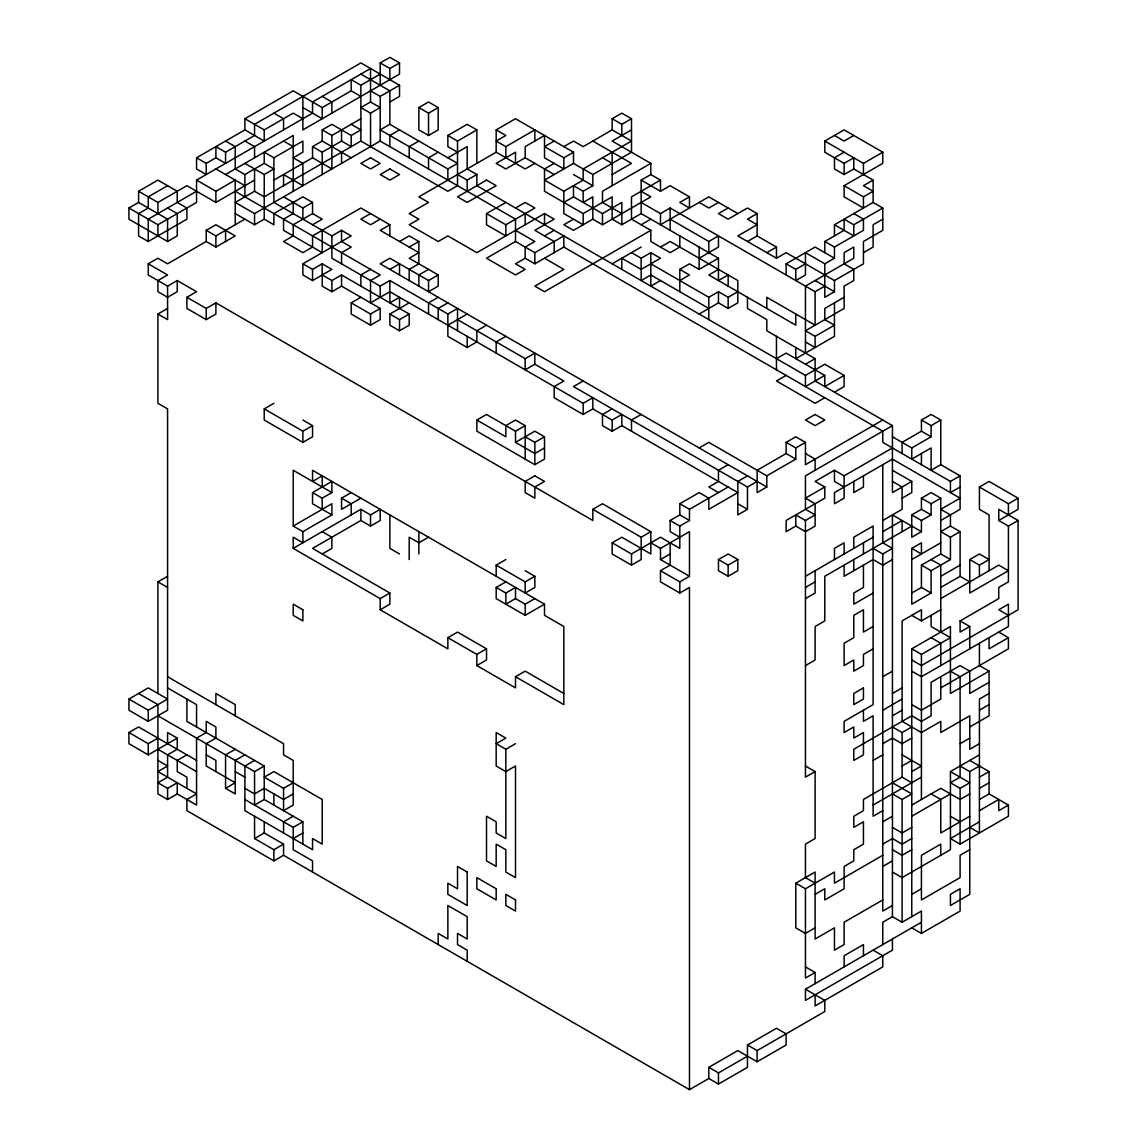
<?xml version="1.0" encoding="UTF-8"?>
<svg xmlns="http://www.w3.org/2000/svg" width="1147" height="1147" viewBox="0 0 1147 1147"><rect width="100%" height="100%" fill="white"/><g stroke="black" fill="none" stroke-linecap="round" stroke-linejoin="round"><path stroke-width="1.5" d="M196.567 157.784L206.231 163.376L206.231 174.53L196.567 168.953L196.567 157.784L244.899 129.883L244.899 118.729L293.216 90.828L322.207 107.574L351.211 90.828L360.875 96.405M167.577 208.008L177.24 213.586L177.24 235.909L167.577 241.487L167.577 219.163L138.586 202.431L138.586 191.262L157.913 180.108L177.24 191.262L177.24 202.431L186.904 208.008L186.904 219.163L148.25 241.487L138.586 235.909L138.586 213.586L148.25 208.008L148.25 196.854L167.577 185.685M167.577 241.487L128.923 219.163L128.923 208.008L138.586 202.431M206.231 163.376L215.894 157.784L225.572 163.376L225.572 152.207L215.894 146.63L215.894 157.784M225.572 152.207L254.562 135.475L254.562 124.306L360.875 62.927L399.529 85.251L399.529 96.405L389.865 101.997M244.899 118.729L264.226 129.883L293.216 113.152L302.88 118.729M380.202 85.251L380.202 62.927L389.865 57.35L399.529 62.927L399.529 74.096L302.88 129.883L302.88 96.405M138.586 191.262L157.913 202.431L186.904 185.685L215.894 202.431L254.562 180.108M128.923 208.008L157.913 224.755L196.567 202.431L196.567 180.108L312.543 113.152L312.543 101.983L370.538 68.505L370.538 101.983L360.875 107.574L370.538 113.152L380.202 107.574L370.538 101.983M351.211 90.828L351.211 79.673L360.875 85.251L380.202 74.096M380.202 62.927L389.865 68.505L399.529 62.927M196.567 191.262L148.25 219.163L148.25 241.487M225.572 174.53L293.216 135.475L293.216 191.277M196.567 180.108L215.894 191.262L235.235 180.108L235.235 224.755M225.572 141.052L235.235 146.63L235.235 168.953L244.899 174.53L264.226 163.376L273.889 168.953L264.226 174.53L244.899 163.376M264.226 163.376L264.226 152.207L273.889 157.784L302.88 141.052L302.88 152.207L293.216 157.784L302.88 163.376L302.88 185.685L283.553 174.53L283.553 185.685M351.211 157.784L322.207 141.052L322.207 129.883L331.884 124.306L351.211 135.475L360.875 129.883L351.211 124.306M370.538 90.828L380.202 96.405L399.529 85.251M322.207 129.883L331.884 135.475L331.884 168.953L312.543 157.784L312.543 146.63L322.207 141.052M331.884 135.475L360.875 118.729M476.851 163.376L476.851 129.883L457.524 141.052L457.524 185.685L447.86 191.277L360.875 141.052L264.226 196.854L254.562 191.262L235.235 202.431L254.562 213.586L380.202 141.052L515.505 219.163L515.505 241.487L486.514 258.233L515.505 274.965L525.183 269.387L515.505 263.81L525.183 258.233L534.846 263.81L563.837 247.064L882.774 431.215L882.774 442.369L950.433 481.425L950.433 492.593L960.096 487.002M273.889 180.108L312.543 157.784M312.543 146.63L322.207 152.207L341.548 141.052L351.211 146.63L351.211 135.475M186.904 297.288L206.231 308.443L215.894 302.865L215.894 314.034L206.231 319.612L186.904 308.443L186.904 297.288L196.567 291.711L177.24 280.542L167.577 286.133L148.25 274.965L148.25 263.81L157.913 258.233L167.577 263.81L206.231 241.487L215.894 247.064L235.235 235.909L215.894 224.755L206.231 230.332L206.231 241.487M389.865 124.306L380.202 129.883L447.86 168.953L457.524 163.376L389.865 124.306L389.865 90.828L360.875 74.096M418.856 107.574L428.534 101.997L438.197 107.574L438.197 129.883L428.534 135.475L418.856 129.883L418.856 107.574L428.534 113.152L438.197 107.574M206.231 230.332L215.894 235.909L244.899 219.163M399.529 129.883L389.865 135.475L389.865 146.63M235.235 213.586L254.562 224.755L264.226 219.163L273.889 224.755L273.889 213.586L302.88 196.854L312.543 202.431L312.543 213.586L293.216 224.755L293.216 235.909L283.553 241.487L302.88 252.655L312.543 247.064L312.543 235.909L360.875 208.008L389.865 224.755L389.865 235.909M283.553 196.854L302.88 208.008L312.543 202.431M418.856 141.052L409.192 146.63L409.192 157.784M457.524 152.207L447.86 146.63L447.86 135.475L467.187 124.306L476.851 129.883M128.923 699.053L148.25 710.208L167.577 699.053L148.25 687.899L128.923 699.053L128.923 710.208L148.25 721.377L167.577 710.208L167.577 408.891L157.913 403.314L157.913 314.034L167.577 308.443M312.543 224.755L322.207 219.163L312.543 213.586M438.197 152.207L428.534 157.784L428.534 168.953M447.86 157.784L467.187 146.63L467.187 168.953L476.851 174.53L476.851 185.685L805.452 375.413L824.793 364.244L844.12 375.413L844.12 386.568L834.457 392.145M534.846 163.376L525.183 168.953L496.178 152.207L496.178 129.883L515.505 118.729L573.5 152.207L573.5 163.376L544.51 180.108L563.837 191.262L583.163 180.108L583.163 168.953L631.495 141.052L612.154 129.883L583.163 146.63L573.5 141.052L563.837 146.63M273.889 157.784L273.889 202.431L331.884 235.909L341.548 230.332L351.211 235.909L302.88 263.81L302.88 274.965L312.543 280.542L331.884 269.387L322.207 263.81L312.543 269.387L302.88 263.81M370.538 213.586L360.875 219.163L370.538 224.755L380.202 219.163M496.178 152.207L418.856 196.854L428.534 202.431L409.192 213.586L418.856 219.163L409.192 224.755L438.197 241.487L447.86 235.909L476.851 252.655L544.51 213.586L554.173 219.163L534.846 230.332L554.173 241.487L554.173 252.655M496.178 129.883L505.841 135.475L496.178 141.052L505.841 146.63L534.846 129.883L534.846 141.052M389.865 224.755L380.202 230.332L418.856 252.641L409.192 258.233L438.197 274.965L438.197 286.133L428.534 291.711L428.534 280.542L389.865 258.233L380.202 263.81L766.798 487.002L766.798 475.847L795.789 459.101L795.789 447.947L786.125 442.369L786.125 453.524L757.135 470.27L757.135 492.593L766.798 487.002M457.524 174.53L467.187 180.108L476.851 174.53M554.173 174.53L525.183 157.784L505.841 168.953L496.178 163.376L515.505 152.207L515.505 163.376M554.173 141.052L544.51 146.63L563.837 157.784L573.5 152.207M322.207 274.965L331.884 280.542L341.548 274.965L409.192 314.034L409.192 325.189L399.529 330.766L389.865 325.189L389.865 314.034L409.192 302.865M399.529 241.487L409.192 235.909L418.856 241.487L418.856 263.81L409.192 269.387L409.192 280.542M612.154 129.883L612.154 118.729L621.817 113.152L631.495 118.729L631.495 152.207L592.827 174.53L573.5 163.376M322.207 263.81L322.207 286.133L331.884 291.711L341.548 286.133L380.202 308.443L380.202 319.612L370.538 325.189L351.211 314.034L351.211 302.865L360.875 297.288M370.538 269.387L360.875 274.965L360.875 286.133M409.192 247.064L418.856 241.487M554.173 163.376L544.51 168.953L544.51 191.277L583.163 213.586L612.154 196.854L612.154 219.163L621.817 224.755L641.159 213.586L718.466 258.233L718.466 280.542L728.144 274.965L728.144 286.133M612.154 118.729L621.817 124.306L631.495 118.729M389.865 269.387L399.529 263.81L399.529 274.965M486.514 213.586L505.841 224.755L505.841 235.909L486.514 224.755L486.514 213.586L505.841 202.431M631.495 129.883L612.154 141.052L650.822 163.376L650.822 174.53L641.159 180.108L641.159 213.586M331.884 235.909L331.884 258.233L380.202 286.133L389.865 280.542L447.86 314.034L457.524 308.443L457.524 330.766M515.505 208.008L525.183 202.431L534.846 208.008L505.841 224.755M428.534 269.387L418.856 274.965L418.856 286.133M351.211 302.865L370.538 314.034L380.202 308.443M428.534 280.542L438.197 274.965M563.837 202.431L573.5 196.854L573.5 185.685L583.163 191.262L592.827 185.685L592.827 174.53M612.154 174.53L631.495 163.376L592.827 141.052M650.822 163.376L602.49 191.262L602.49 202.431L621.817 213.586M389.865 314.034L399.529 319.612L409.192 314.034M438.197 297.288L428.534 302.865L428.534 314.034M544.51 235.909L554.173 230.332M573.5 219.163L563.837 224.755L573.5 230.332L592.827 219.163L602.49 224.755L650.822 196.854L641.159 191.262M302.88 420.046L312.543 425.623L312.543 436.792L302.88 442.369L264.226 420.046L264.226 408.891L273.889 403.314M447.86 302.865L438.197 308.443L438.197 319.612M515.505 241.487L534.846 252.655L563.837 235.909L563.837 247.064M573.5 196.854L602.49 213.586L621.817 202.431L621.817 224.755M641.159 180.108L660.486 191.262L660.486 180.108L631.495 196.854L631.495 219.163L650.822 230.332L650.822 241.487L670.149 252.655L679.813 247.064L679.813 235.909M660.486 191.262L670.149 185.685L689.476 196.854L689.476 208.008L679.813 202.431L689.476 196.854M447.86 325.189L467.187 314.034M641.159 224.755L650.822 219.163M641.159 202.431L660.486 213.586L670.149 208.008L815.116 291.711L824.793 286.133M264.226 408.891L302.88 431.215L312.543 425.623M486.514 325.189L476.851 330.766L476.851 341.921L467.187 347.512L447.86 336.343L447.86 314.034M650.822 230.332L544.51 291.711L534.846 286.133L563.837 269.387L544.51 258.233M612.154 263.81L641.159 247.064M718.466 202.431L708.803 208.008L699.14 202.431M834.457 235.909L834.457 224.755L873.111 202.431L873.111 180.108L853.784 168.953L853.784 157.784L844.12 163.376L824.793 152.207L824.793 141.052L844.12 129.883L882.774 152.207L882.774 163.376L844.12 185.685L844.12 196.854L863.447 208.008L863.447 196.854L844.12 185.685M505.841 336.343L496.178 341.921L496.178 353.09M631.495 252.655L641.159 258.233L650.822 252.655L660.486 258.233L641.159 269.387L621.817 258.233L621.817 269.387M660.486 247.064L670.149 241.487L737.808 280.542L737.808 302.865L728.144 308.443L718.466 302.865L718.466 291.711L708.803 297.288L650.822 263.81M728.144 208.008L718.466 213.586L728.144 219.163L747.471 208.008L757.135 213.586L757.135 235.909L747.471 241.487M853.784 135.475L844.12 141.052L834.457 135.475M844.12 152.207L834.457 157.784L834.457 168.953L844.12 174.53L853.784 168.953M670.149 219.163L708.803 241.487L718.466 235.909L718.466 247.064L699.14 258.233M757.135 213.586L747.471 219.163L757.135 224.755L737.808 235.909L776.462 258.233L786.125 252.655L834.457 280.542L863.447 263.81L863.447 241.487L882.774 230.332L882.774 208.008L873.111 202.431M457.524 319.612L525.183 358.667L534.846 353.09L534.846 364.244L563.837 380.99L554.173 386.568L554.173 397.722L583.163 414.468L592.827 408.891L612.154 420.046L621.817 414.468L621.817 425.623L737.808 492.593L708.803 509.325L708.803 498.171L699.14 492.593L679.813 503.748L679.813 514.903L689.476 520.48L689.476 509.325L679.813 503.748M660.486 280.556L650.822 286.133L650.822 252.655M679.813 291.711L679.813 269.387L689.476 263.81L699.14 269.387L718.466 258.233M824.793 141.052L863.447 163.376L882.774 152.207M157.913 693.476L157.913 581.873L167.577 576.296M312.543 492.593L331.884 481.425L331.884 492.593L322.207 498.171L312.543 492.593L312.543 503.748L331.884 514.903L331.884 503.748L293.216 526.072L293.216 470.27L331.884 492.593M534.846 364.244L525.183 369.821L525.183 358.667M679.813 280.542L689.476 274.965L679.813 269.387M718.466 269.387L708.803 274.965L795.789 325.189L795.789 314.034M873.111 180.108L863.447 185.685L873.111 191.262L863.447 196.854M360.875 498.171L341.548 509.325L341.548 498.171L351.211 492.593M515.505 431.2L515.505 442.369L534.846 431.2L544.51 436.792L544.51 459.101L534.846 464.693L476.851 431.215L476.851 420.046L486.514 414.468L515.505 431.2L525.183 425.623L525.183 459.101M766.798 252.655L776.462 247.064L776.462 258.233M293.216 526.072L302.88 531.649L331.884 514.903M293.216 548.395L360.875 509.325L370.538 514.917L380.202 509.325L380.202 520.494L370.538 526.072L360.875 520.494L312.543 548.395L389.865 593.028L389.865 604.197L380.202 609.774L380.202 598.605L293.216 548.395L293.216 537.226L302.88 542.803L302.88 531.649M583.163 380.99L573.5 386.568L747.471 487.002L757.135 481.425M699.14 314.034L718.466 302.865M718.466 291.711L728.144 297.288L737.808 291.711M786.125 274.965L786.125 263.81L815.116 247.064L834.457 258.233L834.457 247.064L863.447 230.332L863.447 219.163L853.784 213.586M824.793 252.655L824.793 241.487L844.12 230.332L844.12 219.163L853.784 224.755L882.774 208.008M786.125 263.81L795.789 269.387L805.452 263.81M882.774 219.163L873.111 224.755L873.111 247.064L863.447 252.655M322.207 553.972L331.884 548.395L331.884 537.226L322.207 531.649M235.235 191.262L380.202 274.965L370.538 280.542L370.538 302.865L389.865 291.711L583.163 403.314L592.827 397.722L592.827 408.891M795.789 269.387L795.789 280.542L805.452 274.965L805.452 252.655L824.793 263.81L834.457 258.233M525.183 436.792L534.846 442.369L544.51 436.792M544.51 447.947L534.846 453.524L515.505 442.369M612.154 408.891L602.49 414.468L602.49 425.623L612.154 431.215L621.817 425.623M834.457 280.542L834.457 291.711L824.793 297.288L824.793 263.81M428.534 537.226L418.856 542.803L409.192 537.226L409.192 559.55M641.159 414.468L631.495 420.046L631.495 431.215M844.12 297.288L824.793 308.443L824.793 319.612L834.457 325.189L815.116 336.343L805.452 330.766L844.12 308.443L844.12 286.133L853.784 280.542L853.784 269.387L844.12 263.81L844.12 252.655L853.784 247.064L853.784 258.233L805.452 286.133L805.452 353.09M167.577 743.686L167.577 732.532L177.24 738.109L148.25 754.855L128.923 743.686L128.923 732.532L138.586 726.954L196.567 760.432M776.462 358.667L786.125 353.09L824.793 375.413L824.793 386.568L844.12 375.413M380.202 598.605L389.865 593.028M128.923 732.532L148.25 743.686L157.913 738.109M786.125 375.413L776.462 380.99L815.116 403.314L824.793 397.722M805.452 364.244L815.116 358.667L815.116 380.99L892.438 425.623L892.438 492.593L911.765 481.425L911.765 492.593L902.101 498.171M496.178 576.281L496.178 565.127L505.841 559.55M592.827 509.325L602.49 503.748L650.822 531.649L650.822 553.972L621.817 537.226L612.154 542.803L612.154 553.972L631.495 565.127L641.159 559.55L641.159 537.226L592.827 509.325L592.827 520.494L215.894 302.865M699.14 447.947L708.803 442.369L766.798 475.847M824.793 375.413L805.452 386.568L805.452 375.413M186.904 754.855L177.24 760.432L177.24 771.587L186.904 777.179L186.904 788.333M380.202 609.774L447.86 648.829L447.86 637.675L476.851 654.407L476.851 665.575L515.505 687.885L515.505 676.73L563.837 704.631L563.837 626.506L544.51 615.351L544.51 604.182L525.183 615.351L496.178 598.605L496.178 587.45L505.841 581.873M177.24 738.109L177.24 749.278L167.577 754.855L167.577 777.179L157.913 782.756L167.577 788.333L177.24 782.756L177.24 793.91L167.577 799.488L157.913 793.91L157.913 704.631L138.586 693.476M235.235 749.278L225.572 754.855L225.572 788.333L235.235 793.91L235.235 760.432L244.899 754.855M496.178 587.45L505.841 593.028L515.505 587.45L515.505 598.605L525.183 604.182L534.846 598.605M525.183 581.873L534.846 576.281L534.846 587.45L525.183 593.028L525.183 581.873L496.178 565.127M728.144 464.693L718.466 470.27L718.466 481.425L708.803 487.002L718.466 492.593M447.86 637.675L457.524 632.083L486.514 648.829L486.514 659.984L476.851 665.575M515.505 598.605L505.841 604.182L505.841 593.028M786.125 442.369L795.789 436.792L805.452 442.369L805.452 464.693L882.774 420.046M254.562 760.432L244.899 766.01L244.899 810.657L312.543 849.712L312.543 838.557L322.207 844.135L322.207 799.488L273.889 771.587L264.226 777.179L283.553 788.333L293.216 782.756M641.159 537.226L650.822 531.649M679.813 537.226L670.149 531.649L670.149 520.48L679.813 514.903M689.476 509.325L728.144 487.002M747.471 475.847L737.808 481.425L737.808 514.903L747.471 509.325L747.471 487.002M795.789 447.947L805.452 442.369M225.572 788.333L235.235 782.756L206.231 766.01L206.231 743.686L215.894 738.109L215.894 726.954L206.231 721.377L206.231 732.532L196.567 738.109L196.567 805.065L177.24 793.91M157.913 715.785L254.562 771.587L264.226 766.01L264.226 799.488L302.88 821.811L302.88 844.135M612.154 542.803L631.495 553.972L660.486 537.226L679.813 548.381L679.813 526.072L689.476 520.48M476.851 654.407L486.514 648.829M689.476 576.281L660.486 559.55L660.486 548.381L689.476 531.649L689.476 576.281L679.813 581.873L660.486 570.704L660.486 581.873L679.813 593.028L689.476 587.45L689.476 1089.65L708.803 1078.495L718.466 1084.073L747.471 1067.327L747.471 1045.017L776.462 1028.271L786.125 1033.848L786.125 1045.017L757.135 1061.749L737.808 1050.595L708.803 1067.327L708.803 1078.495M660.486 559.55L670.149 553.972M892.438 425.623L805.452 475.847L805.452 509.325L815.116 514.903L805.452 520.494L795.789 514.903L795.789 526.072L786.125 531.649L786.125 520.494L824.793 498.171L824.793 487.002L815.116 481.425L834.457 470.27L844.12 475.847L892.438 447.947M264.226 799.488L254.562 805.065L254.562 771.587M660.486 570.704L670.149 565.127L670.149 542.803M902.101 453.524L902.101 442.369L921.428 431.215L921.428 420.046L931.106 414.468L940.769 420.046L940.769 464.693L960.096 475.847L960.096 509.325L940.769 520.494M293.216 793.91L283.553 799.488L264.226 788.333L254.562 793.91L244.899 788.333M824.793 487.002L805.452 498.171L815.116 503.748L815.116 526.072L805.452 531.649L795.789 526.072M921.428 420.046L931.106 425.623L940.769 420.046M515.505 676.73L525.183 671.153L563.837 693.462M718.466 559.55L728.144 553.972L737.808 559.55L737.808 570.704L728.144 576.281L718.466 570.704L718.466 559.55L728.144 565.127L737.808 559.55M892.438 436.792L911.765 447.947L931.106 436.792L931.106 425.623M254.562 816.234L254.562 838.557L264.226 832.966L283.553 844.135L283.553 855.289L689.476 1089.65M293.216 816.234L283.553 821.811L283.553 832.966M244.899 799.488L293.216 827.388L302.88 821.811M254.562 838.557L273.889 849.712L283.553 844.135M293.216 838.557L302.88 832.966M940.769 464.693L931.106 470.27L931.106 447.947L911.765 459.101L911.765 447.947M157.913 760.432L167.577 766.01L157.913 771.587L196.567 793.91L186.904 799.488L186.904 810.657L273.889 860.867L283.553 855.289M882.774 520.494L902.101 509.325L902.101 487.002L892.438 481.425M911.765 514.903L921.428 520.494L921.428 531.649L911.765 537.226L911.765 514.903L921.428 509.325L921.428 498.171L931.106 492.593L940.769 498.171L940.769 553.972L921.428 565.127L921.428 587.45L911.765 593.028M950.433 481.425L960.096 475.847M505.841 749.263L505.841 838.543L496.178 832.966L496.178 821.811L486.514 816.234L486.514 860.867L496.178 866.444L496.178 844.135L505.841 849.712L505.841 872.035L515.505 877.613L515.505 766.01L505.841 771.587L496.178 766.01L496.178 732.532L505.841 738.109L496.178 743.686L505.841 749.263L515.505 743.686M805.452 576.281L873.111 537.226M882.774 531.649L902.101 520.494L902.101 531.649M921.428 498.171L931.106 503.748L940.769 498.171M805.452 587.45L815.116 581.873M911.765 526.072L824.793 576.281L824.793 620.928L815.116 626.506L815.116 659.984L805.452 665.575M921.428 520.494L931.106 514.903L931.106 503.748M989.087 570.704L989.087 514.903L979.423 509.325L979.423 487.016L989.087 481.425L1018.077 498.171L1018.077 509.325L998.75 520.494L998.75 509.325L1018.077 520.494L1018.077 609.774L921.428 665.575L911.765 659.984M805.452 598.605L815.116 593.028L815.116 570.704M873.111 548.395L882.774 553.972L892.438 548.395L882.774 542.803L882.774 464.693M892.438 559.55L882.774 565.127L873.111 559.55L844.12 576.281L844.12 565.127M911.765 548.395L921.428 542.803L921.428 553.972L911.765 548.395L911.765 604.182L931.106 593.028L931.106 570.704L950.433 559.55L950.433 537.226L960.096 531.649L960.096 576.296L940.769 587.45M960.096 531.649L950.433 526.072L940.769 531.649L950.433 537.226M911.765 559.55L940.769 542.803M979.423 487.016L1008.414 503.748L1018.077 498.171M873.111 593.028L853.784 604.182L853.784 593.028L863.447 587.45L863.447 565.127M998.75 520.494L1008.414 526.072L1018.077 520.494M940.769 576.296L960.096 565.127M969.76 559.55L979.423 553.972L989.087 559.55L979.423 565.127L969.76 559.55L969.76 593.028L1008.414 570.704L998.75 565.127L940.769 598.605M873.111 626.506L863.447 632.083L863.447 609.774L853.784 615.351L853.784 637.675L844.12 643.252L844.12 665.575L853.784 659.984L853.784 671.153L863.447 665.575L863.447 654.407L873.111 648.829M911.765 615.351L921.428 620.928L940.769 609.774M911.765 916.668L911.765 648.829L950.433 626.506L950.433 693.476L989.087 671.153L989.087 715.785L969.76 726.954M969.76 648.829L969.76 626.506L960.096 632.083L960.096 620.928L998.75 598.605L998.75 587.45L1008.414 581.873L1008.414 526.072M882.774 676.73L892.438 671.153M911.765 648.829L921.428 654.407L950.433 637.675L931.106 626.506L931.106 615.351M892.438 693.476L902.101 687.885M882.774 710.208L902.101 699.053M940.769 687.885L1008.414 648.829L1008.414 637.675L989.087 648.829L989.087 637.675M892.438 715.785L902.101 710.208M815.116 883.19L805.452 877.613L805.452 844.135L815.116 838.543L815.116 771.587L805.452 777.164L805.452 520.494M882.774 743.686L892.438 738.109L902.101 743.686L911.765 738.109M892.438 726.954L902.101 732.532L911.765 726.954M989.087 682.307L969.76 693.476L969.76 671.153L960.096 665.575L931.106 682.307L931.106 715.785L921.428 721.377L911.765 715.785L853.784 749.263L853.784 760.432L863.447 754.855L863.447 732.532L853.784 738.109L853.784 726.954L844.12 732.532L844.12 721.363L873.111 704.631L873.111 526.072L853.784 537.226L853.784 548.395M873.111 760.432L882.774 754.855M989.087 693.476L979.423 699.053L979.423 832.966L969.76 827.388M979.423 710.208L989.087 704.631M902.101 766.01L911.765 760.432M911.765 782.756L902.101 777.164L863.447 799.488L863.447 810.657L853.784 816.234L853.784 827.388L863.447 821.811L863.447 844.135L853.784 849.712L853.784 860.867L844.12 866.444L844.12 888.767L824.793 899.936L824.793 888.767L815.116 894.345M911.765 771.587L921.428 766.01L902.101 754.855M960.096 743.686L969.76 738.109M873.111 805.065L921.428 777.164M979.423 743.686L969.76 749.263L969.76 715.785L940.769 732.532L940.769 721.377L921.428 732.532L902.101 721.363L902.101 620.928L921.428 609.774L921.428 620.928M882.774 810.657L873.111 816.234L873.111 715.785L863.447 721.363L863.447 710.208M892.438 793.91L902.101 799.488L911.765 793.91L892.438 782.756M892.438 872.035L902.101 877.613L950.433 849.712L950.433 771.587L979.423 754.855M882.774 821.811L892.438 816.234M911.765 805.065L940.769 788.333L960.096 799.488L969.76 793.91M960.096 766.01L969.76 771.587L979.423 766.01M815.116 927.837L805.452 933.414L795.789 927.837L795.789 883.19L815.116 872.035L815.116 938.992L834.457 927.837L834.457 950.146L844.12 944.569L844.12 922.245L882.774 899.936M911.765 816.234L950.433 793.91M950.433 671.153L960.096 676.73L960.096 777.164L950.433 782.756L960.096 788.333L969.76 782.756L950.433 771.587M979.423 777.164L989.087 771.587L989.087 793.91L1008.414 805.065L1008.414 816.234L960.096 844.135L950.433 838.557L979.423 821.811M795.789 883.19L805.452 888.767L834.457 872.035L834.457 883.19L882.774 855.289M882.774 844.135L892.438 838.557L902.101 844.135L911.765 838.543M911.765 827.388L902.101 832.966L892.438 827.388M979.423 788.333L989.087 782.756M979.423 799.488L989.087 793.91M882.774 866.444L892.438 860.867M911.765 849.712L902.101 855.289L892.438 849.712M969.76 816.234L940.769 832.966L940.769 799.488L931.106 793.91M979.423 810.657L998.75 799.488L998.75 810.657L1008.414 805.065M969.76 849.712L960.096 855.289L960.096 877.613L921.428 899.936L921.428 855.289L940.769 844.135L940.769 855.289M892.438 905.513L882.774 911.091L882.774 553.972M911.765 894.345L921.428 888.767M911.765 927.837L921.428 933.414L921.428 911.091L902.101 922.245L892.438 916.668L882.774 922.245L882.774 944.569M815.116 983.624L815.116 972.47L805.452 978.047L805.452 888.767M892.438 938.992L892.438 950.146L805.452 1000.37L805.452 989.216L921.428 922.245M921.428 933.414L960.096 911.091L960.096 888.767L950.433 894.345L950.433 905.513L969.76 894.345L969.76 771.587M708.803 1067.327L718.466 1072.904L747.471 1056.172M747.471 1045.017L757.135 1050.595L824.793 1011.525L824.793 1000.37L805.452 989.216M834.457 224.755L853.784 235.909L853.784 224.755M824.793 241.487L834.457 247.064M737.808 213.586L708.803 196.854L660.486 224.755L660.486 213.586M650.822 174.53L660.486 180.108M757.135 235.909L776.462 247.064M602.49 157.784L612.154 163.376M815.116 280.542L834.457 291.711M573.5 174.53L592.827 185.685M447.86 135.475L457.524 141.052M805.452 341.935L815.116 347.512L815.116 336.343M815.116 358.667L766.798 330.766L766.798 319.612L747.471 308.443L747.471 297.288M708.803 308.443L650.822 274.965L641.159 280.556L641.159 258.233M921.428 431.215L931.106 436.792M322.207 96.405L331.884 101.983L331.884 113.152M302.88 107.574L322.207 118.729L322.207 107.574M515.505 230.332L534.846 241.487L525.183 247.064L525.183 258.233M273.889 113.152L283.553 118.729L283.553 129.883M892.438 470.27L911.765 481.425M283.553 141.052L293.216 146.63M921.428 509.325L931.106 514.903M244.899 129.883L264.226 141.052L264.226 129.883M805.452 453.524L815.116 459.101L815.116 470.27M244.899 141.052L254.562 146.63L254.562 157.784M786.125 453.524L795.789 459.101M844.12 487.002L834.457 481.425L834.457 470.27M921.428 531.649L892.438 514.903L892.438 916.668M940.769 553.972L950.433 559.55M931.106 559.55L940.769 565.127L940.769 632.083M960.096 576.296L969.76 581.873M921.428 565.127L931.106 570.704M1008.414 615.351L998.75 609.774L1008.414 604.197L1008.414 626.506L921.428 676.73L911.765 671.153M215.894 168.953L244.899 185.685M921.428 587.45L931.106 593.028M998.75 632.097L1008.414 637.675M960.096 620.928L969.76 626.506M737.808 503.748L747.471 509.325M931.106 637.675L940.769 643.252L940.769 665.575M989.087 671.153L979.423 665.575L979.423 643.252M525.183 425.623L515.505 420.046L505.841 425.623L505.841 436.792L476.851 420.046M670.149 520.48L679.813 526.072M650.822 542.803L660.486 548.381M148.25 263.81L167.577 274.965L157.913 280.542L157.913 291.711L167.577 297.288L177.24 291.711L177.24 280.542M911.765 704.631L921.428 710.208L940.769 699.053L940.769 676.73M969.76 760.432L989.087 771.587M157.913 314.034L167.577 319.612L167.577 286.133M525.183 570.704L534.846 576.281M950.433 816.234L960.096 821.811M544.51 604.182L312.543 470.27L312.543 481.425L322.207 475.847L322.207 487.016M341.548 498.171L351.211 503.748L351.211 514.917M805.452 766.01L815.116 771.587M399.529 553.972L389.865 548.395L389.865 514.903M873.111 950.146L882.774 955.738L882.774 966.892L815.116 1005.948L815.116 994.793M157.913 581.873L167.577 587.45M805.452 966.892L815.116 972.47M167.577 676.73L283.553 743.686L283.553 754.855L293.216 760.432L293.216 805.065L283.553 810.657L283.553 788.333M167.577 687.899L196.567 704.631L196.567 726.954M264.226 766.01L186.904 721.377L186.904 699.053M206.231 754.855L215.894 760.432L215.894 771.587M235.235 771.587L244.899 777.179M157.913 749.278L196.567 771.587M1008.414 503.748L1008.414 514.903M979.423 565.127L979.423 576.296M960.096 788.333L960.096 844.135M950.433 526.072L950.433 514.903L940.769 509.325L960.096 498.171L892.438 459.115L834.457 492.593L834.457 503.748L844.12 498.171L844.12 475.847M921.428 453.524L921.428 464.693M921.428 654.407L921.428 799.488M902.101 732.532L902.101 777.164M902.101 799.488L902.101 922.245M863.447 163.376L863.447 174.53M863.447 475.847L863.447 487.002L853.784 492.593L853.784 481.425M863.447 542.803L863.447 553.972M863.447 955.738L863.447 944.569L844.12 955.738L844.12 966.892M853.784 559.55L853.784 570.704M844.12 163.376L844.12 174.53M844.12 553.972L844.12 542.803L834.457 548.395L834.457 559.55M834.457 302.865L834.457 336.343L795.789 358.667L795.789 347.512M815.116 291.711L815.116 325.189L766.798 297.288L766.798 308.443M776.462 336.343L776.462 369.821M757.135 1050.595L757.135 1061.749M728.144 297.288L728.144 308.443M728.144 565.127L728.144 576.281M718.466 1072.904L718.466 1084.073M708.803 241.487L708.803 252.655M708.803 297.288L708.803 319.612M699.14 247.064L699.14 269.387M679.813 581.873L679.813 593.028M670.149 208.008L670.149 230.332M631.495 553.972L631.495 565.127M621.817 124.306L621.817 135.475M612.154 152.207L612.154 185.685M612.154 420.046L612.154 431.215M602.49 213.586L602.49 224.755M592.827 219.163L592.827 196.854L583.163 202.431L583.163 191.262M583.163 213.586L583.163 224.755L563.837 213.586L563.837 191.262M583.163 403.314L583.163 414.468M563.837 157.784L563.837 168.953L544.51 157.784L544.51 135.475L525.183 146.63L525.183 157.784M544.51 213.586L544.51 224.755M534.846 252.655L534.846 263.81M534.846 442.369L534.846 464.693M525.183 213.586L525.183 224.755M525.183 604.182L525.183 615.351M505.841 146.63L505.841 157.784M467.187 180.108L467.187 191.277M467.187 336.343L467.187 347.512M467.187 961.315L467.187 950.146L457.524 944.569L457.524 933.414L467.187 938.992L467.187 916.668L447.86 905.513L447.86 938.992L438.197 933.414L438.197 944.569M447.86 168.953L447.86 180.108M428.534 113.152L428.534 135.475M418.856 531.649L418.856 553.972M399.529 308.443L399.529 297.288L389.865 302.865L389.865 280.542M399.529 319.612L399.529 330.766M389.865 68.505L389.865 79.673M380.202 96.405L380.202 141.052M380.202 286.133L380.202 297.288M370.538 113.152L370.538 146.63M370.538 314.034L370.538 325.189M370.538 514.917L370.538 526.072M360.875 85.251L360.875 141.052M360.875 509.325L360.875 520.494M341.548 129.883L341.548 141.052M341.548 152.207L341.548 163.376M341.548 230.332L341.548 241.487L351.211 247.064L341.548 252.641L341.548 263.81M341.548 274.965L341.548 286.133M331.884 280.542L331.884 291.711M322.207 152.207L322.207 174.53M322.207 230.332L322.207 252.655L283.553 230.332L283.553 219.163L293.216 213.586L293.216 202.431M322.207 498.171L322.207 509.325M312.543 269.387L312.543 280.542M312.543 872.035L312.543 860.867L293.216 849.712L293.216 827.388M302.88 208.008L302.88 219.163M302.88 431.215L302.88 442.369M273.889 793.91L273.889 805.065M273.889 849.712L273.889 860.867M264.226 174.53L264.226 219.163M264.226 821.811L264.226 832.966M254.562 168.953L254.562 191.262M254.562 213.586L254.562 224.755M244.899 174.53L244.899 196.854M235.235 715.785L235.235 704.631L215.894 693.476L215.894 704.631M225.572 230.332L225.572 241.487M215.894 191.262L215.894 202.431M215.894 235.909L215.894 247.064M206.231 308.443L206.231 319.612M167.577 788.333L167.577 799.488M157.913 202.431L157.913 213.586M157.913 224.755L157.913 235.909M148.25 710.208L148.25 721.377M148.25 743.686L148.25 754.855M370.538 157.784L360.875 163.376L370.538 168.953L380.202 163.376L370.538 157.784M389.865 168.953L380.202 174.53L389.865 180.108L399.529 174.53L389.865 168.953M486.514 180.108L457.524 196.854L467.187 202.431L496.178 185.685L486.514 180.108M534.846 475.847L525.183 481.425L525.183 492.593L534.846 498.171L534.846 487.002L544.51 481.425L534.846 475.847M815.116 414.468L805.452 420.046L815.116 425.623L824.793 420.046L815.116 414.468M863.447 687.885L853.784 693.476L853.784 704.631L863.447 699.053L863.447 687.885M302.88 609.774L293.216 604.197L293.216 615.351L302.88 620.928L302.88 609.774M467.187 872.035L457.524 866.444L457.524 888.767L447.86 883.19L447.86 894.345L467.187 905.513L467.187 872.035M496.178 888.767L476.851 877.613L476.851 888.767L496.178 899.936L496.178 888.767M515.505 899.936L505.841 894.345L505.841 905.513L515.505 911.091L515.505 899.936"/></g></svg>
